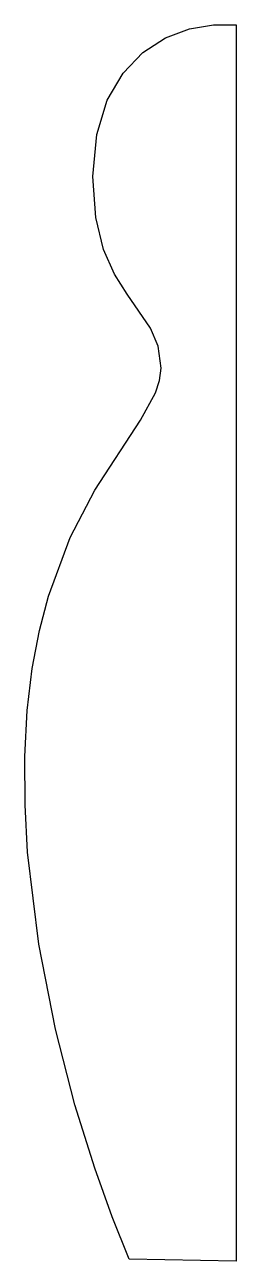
# Model space of a CAD drawing. Extents: x -13 to 0, y 0 to 76.
import ezdxf

# ---------------------------------------------------------------- set-up
doc = ezdxf.new("R2010")
doc.units = 0

msp = doc.modelspace()

# ---------------------------------------------------------------- linework, layer by layer
at = {"layer": 'Camada 1'}
for p, q in [((-4.341888, 75.160546), (-2.870637, 75.718347)), ((-2.870637, 75.718347), (-1.396171, 75.97419)), ((-1.396171, 75.97419), (0, 75.96203)), ((0, 75.96203), (0, -0.00017)), ((-5.728415, 74.26683), (-4.341888, 75.160546)), ((-6.948711, 73.003244), (-5.728415, 74.26683)), ((-7.921266, 71.335833), (-6.948711, 73.003244)), ((-8.564572, 69.23064), (-7.921266, 71.335833)), ((-8.79712, 66.65371), (-8.564572, 69.23064)), ((-8.617643, 64.12944), (-8.79712, 66.65371)), ((-8.144478, 62.169211), (-8.617643, 64.12944)), ((-7.47552, 60.641283), (-8.144478, 62.169211)), ((-6.708665, 59.413917), (-7.47552, 60.641283)), ((-5.272852, 57.33392), (-6.708665, 59.413917)), ((-4.799687, 56.217811), (-5.272852, 57.33392)), ((-4.62021, 54.87531), (-4.799687, 56.217811)), ((-4.710442, 54.1224), (-4.62021, 54.87531)), ((-4.965792, 53.35172), (-4.710442, 54.1224)), ((-5.879777, 51.687827), (-4.965792, 53.35172)), ((-8.6764, 47.385348), (-5.879777, 51.687827)), ((-10.190757, 44.469868), (-8.6764, 47.385348)), ((-11.536957, 40.860299), (-10.190757, 44.469868)), ((-12.089455, 38.751967), (-11.536957, 40.860299)), ((-12.530862, 36.418195), (-12.089455, 38.751967)), ((-12.838159, 33.841678), (-12.530862, 36.418195)), ((-12.98833, 31.00511), (-12.838159, 33.841678)), ((-12.972455, 28.045878), (-12.98833, 31.00511)), ((-12.81049, 25.126779), (-12.972455, 28.045878)), ((-12.129488, 19.492201), (-12.81049, 25.126779)), ((-11.107718, 14.267821), (-12.129488, 19.492201)), ((-9.907571, 9.620085), (-11.107718, 14.267821)), ((-8.691441, 5.71544), (-9.907571, 9.620085)), ((-7.621719, 2.720332), (-8.691441, 5.71544)), ((-6.57107, 0.12451), (-7.621719, 2.720332)), ((0, 0), (-6.57107, 0.12451)), ((0, -0.00017), (0, 0))]:
    msp.add_line(p, q, dxfattribs=at)

doc.saveas('drawing.dxf')
